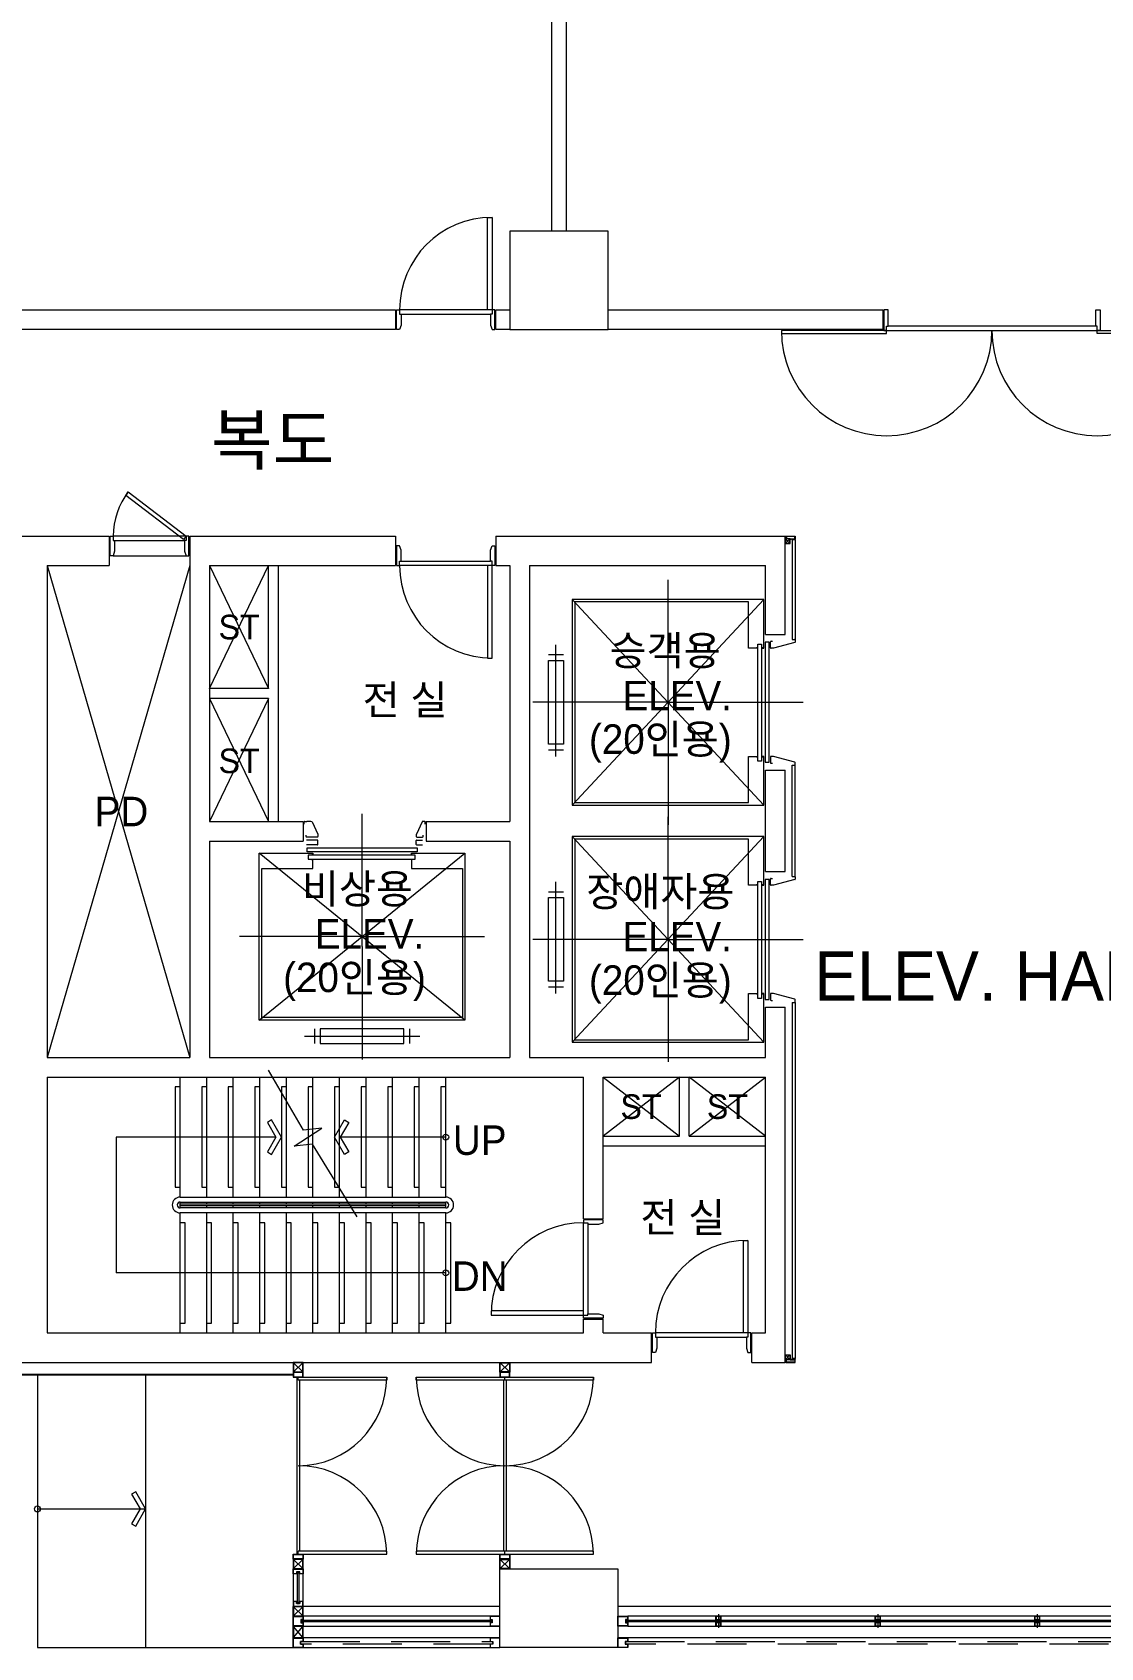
# Model space of a CAD drawing. Header units: millimetres. Extents: x 43806 to 399860, y -65551 to 59129.
# Drawn here: x 68934 to 79791, y -36874 to -20453 of the extents above; entities that cross this region are included whole.
import ezdxf
from ezdxf.enums import TextEntityAlignment as Align

# ---------------------------------------------------------------- set-up
doc = ezdxf.new("R2010")
doc.units = ezdxf.units.MM
doc.header["$LTSCALE"] = 400
doc.header["$MEASUREMENT"] = 0
doc.linetypes.add('광-XR-PLAN$0$HID', pattern=[2.3, 1.5, -0.8])
doc.layers.add('A', color=8, linetype='CONTINUOUS', lineweight=0)
doc.styles.add('CS', font='', dxfattribs={"height": 300})
doc.styles.get('CS').set_extended_font_data('HYwulM')

msp = doc.modelspace()

# ---------------------------------------------------------------- linework, layer by layer
at = {"layer": 'A', "ltscale": 2}
for p, q in [((74211, -14474), (74211, -22474)), ((74361, -14474), (74361, -22474)), ((74786, -22474), (73786, -22474)), ((73786, -22474), (73786, -23474)), ((74786, -23474), (74786, -22474)), ((66686, -23274), (72626, -23274)), ((72626, -23274), (72626, -23474)), ((73646, -23274), (73786, -23274)), ((73646, -23474), (73646, -23274)), ((73786, -23274), (73786, -23474)), ((74786, -23274), (77576, -23274)), ((74786, -23474), (74786, -23274)), ((77576, -23274), (77576, -23474)), ((72626, -23474), (66686, -23474)), ((73786, -23474), (73646, -23474)), ((73786, -23474), (74786, -23474)), ((77576, -23474), (74786, -23474)), ((68746, -25574), (69716, -25574)), ((69716, -25574), (69716, -25874)), ((70536, -25574), (72626, -25574)), ((70536, -25574), (70536, -30874)), ((72626, -25574), (72626, -25874)), ((73646, -25574), (76586, -25574)), ((73646, -25574), (73646, -25874)), ((76586, -26574), (76586, -25574)), ((69086, -25874), (69716, -25874)), ((69086, -25874), (69086, -30874)), ((69086, -25874), (70536, -30874)), ((70536, -25874), (69086, -30874)), ((70736, -25874), (72626, -25874)), ((70736, -25874), (70736, -28474)), ((70736, -27124), (71336, -25874)), ((70736, -25874), (71336, -27124)), ((71336, -27124), (71336, -25874)), ((71436, -28474), (71436, -25874)), ((73646, -25874), (73786, -25874)), ((73786, -25874), (73786, -28474)), ((73986, -25874), (76386, -25874)), ((73986, -25874), (73986, -30874)), ((76386, -26574), (76386, -25874)), ((76386, -26574), (76586, -26574)), ((71336, -27124), (70736, -27124)), ((71336, -27224), (70736, -27224)), ((71336, -27224), (70736, -28474)), ((70736, -27224), (71336, -28474)), ((71336, -28474), (71336, -27224)), ((76656, -27904), (76686, -27904)), ((76386, -28984), (76386, -27954)), ((76386, -27954), (76586, -27954)), ((76586, -28984), (76586, -27954)), ((70736, -28474), (71686, -28474)), ((71686, -28474), (71686, -28674)), ((72936, -28474), (73786, -28474)), ((72936, -28474), (72936, -28674)), ((70736, -28674), (70736, -30874)), ((70736, -28674), (71686, -28674)), ((72936, -28674), (73786, -28674)), ((73786, -28674), (73786, -30874)), ((76386, -28984), (76586, -28984)), ((76656, -29034), (76686, -29034)), ((76386, -30874), (76386, -30364)), ((76386, -30364), (76586, -30364)), ((76586, -33974), (76586, -30364)), ((76656, -30314), (76686, -30314)), ((69086, -30874), (70536, -30874)), ((70736, -30874), (73786, -30874)), ((73986, -30874), (76386, -30874)), ((69086, -31074), (69086, -33674)), ((69086, -31074), (74536, -31074)), ((74536, -32514), (74536, -31074)), ((74736, -31074), (76386, -31074)), ((74736, -32514), (74736, -31074)), ((75511, -31074), (74736, -31674)), ((74736, -31074), (75511, -31674)), ((75511, -31674), (75511, -31074)), ((75611, -31674), (75611, -31074)), ((75611, -31674), (76386, -31074)), ((76386, -31674), (75611, -31074)), ((76386, -33674), (76386, -31074)), ((74736, -31674), (75511, -31674)), ((75611, -31674), (76386, -31674)), ((74736, -31774), (76386, -31774)), ((74536, -32514), (74736, -32514)), ((74536, -33674), (74536, -33534)), ((74536, -33534), (74736, -33534)), ((74736, -33674), (74736, -33534)), ((69086, -33674), (74536, -33674)), ((74736, -33674), (75226, -33674)), ((75226, -33974), (75226, -33674)), ((76246, -33674), (76386, -33674)), ((76246, -33974), (76246, -33674)), ((65786, -33974), (75226, -33974)), ((76246, -33974), (76586, -33974)), ((65636, -34094), (71586, -34094)), ((65636, -34100), (71586, -34100)), ((68986, -34100), (68986, -36874)), ((70086, -34100), (70086, -36874)), ((73686, -36074), (74886, -36074)), ((73686, -36874), (73686, -36074)), ((74886, -36074), (74886, -36874)), ((73686, -36454), (71586, -36454)), ((71586, -36774), (71586, -36454)), ((81786, -36454), (74886, -36454)), ((71586, -36874), (71586, -36774)), ((73686, -36774), (71586, -36774)), ((74886, -36874), (74886, -36774)), ((81786, -36774), (74886, -36774)), ((68986, -36874), (73686, -36874)), ((74886, -36874), (73686, -36874))]:
    msp.add_line(p, q, dxfattribs=at)
at = {"layer": 'A'}
for p, q in [((73561, -23274), (73561, -22334)), ((73561, -22334), (73606, -22334)), ((73606, -22334), (73606, -23274)), ((72636, -23274), (72636, -23274)), ((72636, -23274), (72666, -23274)), ((72636, -23474), (72636, -23274)), ((73606, -23274), (72666, -23274)), ((72666, -23274), (72666, -23319)), ((73606, -23274), (73561, -23274)), ((73636, -23274), (73606, -23274)), ((73606, -23274), (73606, -23319)), ((73636, -23274), (73636, -23274)), ((73636, -23474), (73636, -23274)), ((77631, -23274), (77586, -23274)), ((77586, -23274), (77586, -23484)), ((77631, -23439), (77631, -23274)), ((79741, -23274), (79786, -23274)), ((79741, -23439), (79741, -23274)), ((79786, -23274), (79786, -23484)), ((72666, -23474), (72636, -23474)), ((72666, -23319), (72681, -23319)), ((72681, -23429), (72666, -23474)), ((72666, -23474), (72666, -23474)), ((72681, -23319), (73591, -23319)), ((72681, -23319), (72681, -23429)), ((73606, -23319), (73591, -23319)), ((73591, -23319), (73591, -23429)), ((73591, -23429), (73606, -23474)), ((73606, -23474), (73606, -23474)), ((73606, -23474), (73636, -23474)), ((77616, -23484), (77616, -23439)), ((77616, -23439), (77631, -23439)), ((79741, -23439), (77631, -23439)), ((79756, -23439), (79741, -23439)), ((79756, -23484), (79756, -23439)), ((77616, -23484), (76546, -23484)), ((76546, -23484), (76546, -23514)), ((76546, -23514), (77616, -23514)), ((77586, -23484), (77616, -23484)), ((77616, -23484), (79756, -23484)), ((77616, -23514), (77616, -23484)), ((79756, -23514), (79756, -23484)), ((79756, -23484), (80826, -23484)), ((79786, -23484), (79756, -23484)), ((80826, -23514), (79756, -23514)), ((69883, -25161), (69909, -25125)), ((70469, -25610), (69883, -25161)), ((69909, -25125), (70496, -25574)), ((69726, -25574), (69726, -25574)), ((69726, -25574), (69756, -25574)), ((69726, -25774), (69726, -25574)), ((70496, -25574), (69756, -25574)), ((69756, -25574), (69756, -25619)), ((70496, -25574), (70469, -25610)), ((70526, -25574), (70496, -25574)), ((70496, -25574), (70496, -25619)), ((70526, -25574), (70526, -25574)), ((70526, -25774), (70526, -25574)), ((76636, -25601), (76586, -25601)), ((76586, -25601), (76586, -25651)), ((76636, -25601), (76586, -25601)), ((76586, -25601), (76586, -25651)), ((76588, -25603), (76634, -25649)), ((76634, -25603), (76588, -25603)), ((76588, -25603), (76588, -25649)), ((76588, -25649), (76634, -25603)), ((76596, -25601), (76596, -25574)), ((76596, -25574), (76686, -25574)), ((76599, -25601), (76596, -25601)), ((76683, -25577), (76599, -25577)), ((76599, -25577), (76599, -25601)), ((76634, -25649), (76634, -25603)), ((76636, -25651), (76636, -25601)), ((76636, -25651), (76636, -25601)), ((76636, -25614), (76636, -25601)), ((76636, -25601), (76683, -25601)), ((76639, -25614), (76636, -25614)), ((76686, -25604), (76639, -25604)), ((76639, -25604), (76639, -25614)), ((76686, -25614), (76656, -25614)), ((76686, -25614), (76656, -25614)), ((76683, -25601), (76683, -25577)), ((76686, -25574), (76686, -25602)), ((76686, -25602), (76686, -25604)), ((69756, -25774), (69726, -25774)), ((69756, -25619), (69771, -25619)), ((69771, -25729), (69756, -25774)), ((69756, -25774), (70496, -25774)), ((69756, -25774), (69756, -25774)), ((69771, -25619), (70481, -25619)), ((69771, -25619), (69771, -25729)), ((70496, -25619), (70481, -25619)), ((70481, -25619), (70481, -25729)), ((70481, -25729), (70496, -25774)), ((70496, -25774), (70496, -25774)), ((70496, -25774), (70526, -25774)), ((72666, -25674), (72636, -25674)), ((72636, -25674), (72636, -25874)), ((72681, -25719), (72666, -25674)), ((72666, -25674), (72666, -25674)), ((72681, -25829), (72681, -25719)), ((73591, -25719), (73606, -25674)), ((73591, -25829), (73591, -25719)), ((73606, -25674), (73606, -25674)), ((73606, -25674), (73636, -25674)), ((73636, -25674), (73636, -25874)), ((76586, -25651), (76636, -25651)), ((76586, -25651), (76636, -25651)), ((76588, -25649), (76634, -25649)), ((72636, -25874), (72636, -25874)), ((72636, -25874), (72666, -25874)), ((72666, -25874), (72666, -25829)), ((72666, -25829), (72681, -25829)), ((73606, -25874), (72666, -25874)), ((72681, -25829), (73591, -25829)), ((73561, -25874), (73561, -26814)), ((73606, -25874), (73561, -25874)), ((73606, -25829), (73591, -25829)), ((73606, -25874), (73606, -25829)), ((73606, -26814), (73606, -25874)), ((73636, -25874), (73606, -25874)), ((73636, -25874), (73636, -25874)), ((75395, -27264), (75395, -26019)), ((76368, -26219), (74421, -26219)), ((74421, -28309), (76368, -26219)), ((74421, -26219), (76368, -28309)), ((74421, -26219), (74421, -28309)), ((76211, -26244), (74446, -26244)), ((74446, -26244), (74446, -28284)), ((76211, -26714), (76211, -26244)), ((76368, -26714), (76368, -26219)), ((74256, -27814), (74256, -26679)), ((76296, -26714), (76211, -26714)), ((76296, -26704), (76296, -26714)), ((76306, -27864), (76306, -26674)), ((76306, -26674), (76346, -26674)), ((76346, -26674), (76346, -27864)), ((76356, -26704), (76356, -26714)), ((76356, -26714), (76368, -26714)), ((76381, -26654), (76381, -27874)), ((76421, -26654), (76381, -26654)), ((76421, -27874), (76421, -26654)), ((76436, -26709), (76436, -26649)), ((76441, -26644), (76456, -26644)), ((76466, -26714), (76441, -26714)), ((76683, -26655), (76467, -26714)), ((76656, -26624), (76686, -26624)), ((76656, -26624), (76681, -26624)), ((76686, -26629), (76686, -26651)), ((73561, -26814), (73606, -26814)), ((74181, -26779), (74331, -26779)), ((74181, -26839), (74331, -26839)), ((74181, -27689), (74181, -26839)), ((74331, -26839), (74331, -27689)), ((75395, -27264), (74021, -27264)), ((75395, -27264), (76768, -27264)), ((75395, -27264), (75395, -28509)), ((76306, -27264), (76346, -27264)), ((76381, -27264), (76421, -27264)), ((74331, -27689), (74181, -27689)), ((74331, -27749), (74181, -27749)), ((76211, -28284), (76211, -27814)), ((76211, -27814), (76296, -27814)), ((76296, -27814), (76296, -27824)), ((76346, -27864), (76306, -27864)), ((76356, -27824), (76356, -27814)), ((76356, -27814), (76356, -27824)), ((76368, -27814), (76356, -27814)), ((76368, -28309), (76368, -27814)), ((76381, -27874), (76421, -27874)), ((76436, -27819), (76436, -27879)), ((76466, -27814), (76441, -27814)), ((76441, -27884), (76456, -27884)), ((76683, -27873), (76467, -27815)), ((76656, -27904), (76681, -27904)), ((76686, -27899), (76686, -27878)), ((72286, -29746), (72286, -28397)), ((74421, -28309), (76368, -28309)), ((74446, -28284), (76211, -28284)), ((75395, -29674), (75395, -28429)), ((76368, -28629), (74421, -28629)), ((74421, -30719), (76368, -28629)), ((74421, -28629), (76368, -30719)), ((74421, -28629), (74421, -30719)), ((76211, -28654), (74446, -28654)), ((74446, -28654), (74446, -30694)), ((76211, -29124), (76211, -28654)), ((76368, -29124), (76368, -28629)), ((71241, -28797), (71786, -28797)), ((71241, -30494), (73331, -28797)), ((73331, -30494), (71241, -28797)), ((71241, -30494), (71241, -28797)), ((71726, -28784), (71726, -28744)), ((71726, -28744), (72846, -28744)), ((72846, -28784), (71726, -28784)), ((71736, -28819), (71736, -28859)), ((72826, -28819), (71736, -28819)), ((71736, -28859), (72826, -28859)), ((71776, -28809), (71786, -28809)), ((71786, -28809), (71776, -28809)), ((71786, -28869), (71776, -28869)), ((71786, -28797), (71786, -28809)), ((71786, -28954), (71786, -28869)), ((72786, -28809), (72786, -28797)), ((72786, -28797), (73331, -28797)), ((72796, -28809), (72786, -28809)), ((72796, -28869), (72786, -28869)), ((72786, -28869), (72786, -28954)), ((72826, -28859), (72826, -28819)), ((72846, -28744), (72846, -28784)), ((73331, -28797), (73331, -30494)), ((71266, -30469), (71266, -28954)), ((71266, -28954), (71786, -28954)), ((72786, -28954), (73306, -28954)), ((73306, -28954), (73306, -30469)), ((76381, -29064), (76381, -30284)), ((76421, -29064), (76381, -29064)), ((76421, -30284), (76421, -29064)), ((76436, -29119), (76436, -29059)), ((76441, -29054), (76456, -29054)), ((76683, -29065), (76467, -29124)), ((76656, -29034), (76681, -29034)), ((76686, -29039), (76686, -29061)), ((74181, -29189), (74331, -29189)), ((74256, -30224), (74256, -29089)), ((76296, -29124), (76211, -29124)), ((76296, -29114), (76296, -29124)), ((76306, -30274), (76306, -29084)), ((76306, -29084), (76346, -29084)), ((76346, -29084), (76346, -30274)), ((76356, -29114), (76356, -29124)), ((76356, -29124), (76368, -29124)), ((76466, -29124), (76441, -29124)), ((74181, -29249), (74331, -29249)), ((74181, -30099), (74181, -29249)), ((74331, -29249), (74331, -30099)), ((72286, -29646), (71041, -29646)), ((72286, -29646), (73531, -29646)), ((75395, -29674), (74021, -29674)), ((75395, -29674), (76768, -29674)), ((75395, -29674), (75395, -30919)), ((76306, -29674), (76346, -29674)), ((76381, -29674), (76421, -29674)), ((72286, -29746), (72286, -30894)), ((74331, -30099), (74181, -30099)), ((74331, -30159), (74181, -30159)), ((76211, -30694), (76211, -30224)), ((76211, -30224), (76296, -30224)), ((76296, -30224), (76296, -30234)), ((76346, -30274), (76306, -30274)), ((76356, -30234), (76356, -30224)), ((76356, -30224), (76356, -30234)), ((76368, -30224), (76356, -30224)), ((76368, -30719), (76368, -30224)), ((76381, -30284), (76421, -30284)), ((76436, -30229), (76436, -30289)), ((76466, -30224), (76441, -30224)), ((76441, -30294), (76456, -30294)), ((76683, -30283), (76467, -30225)), ((76656, -30314), (76681, -30314)), ((76686, -30309), (76686, -30288)), ((73331, -30494), (71241, -30494)), ((73306, -30469), (71266, -30469)), ((71701, -30659), (72871, -30659)), ((71801, -30584), (71801, -30734)), ((71861, -30584), (71861, -30734)), ((72711, -30584), (71861, -30584)), ((72711, -30734), (72711, -30584)), ((72771, -30734), (72771, -30584)), ((74446, -30694), (76211, -30694)), ((71861, -30734), (72711, -30734)), ((74421, -30719), (76368, -30719)), ((71690, -31614), (71336, -31004)), ((70436, -31174), (70386, -31174)), ((70386, -31174), (70386, -32194)), ((70436, -32294), (70436, -31074)), ((70706, -31174), (70656, -31174)), ((70656, -31174), (70656, -32194)), ((70706, -32294), (70706, -31074)), ((70976, -31174), (70926, -31174)), ((70926, -31174), (70926, -32194)), ((70976, -32294), (70976, -31074)), ((71246, -31174), (71196, -31174)), ((71196, -31174), (71196, -32194)), ((71246, -32294), (71246, -31074)), ((71516, -31174), (71466, -31174)), ((71466, -31174), (71466, -32194)), ((71516, -32294), (71516, -31074)), ((71786, -31174), (71736, -31174)), ((71736, -31174), (71736, -32194)), ((71786, -32294), (71786, -31074)), ((72056, -31174), (72006, -31174)), ((72006, -31174), (72006, -32194)), ((72056, -32294), (72056, -31074)), ((72326, -31174), (72276, -31174)), ((72276, -31174), (72276, -32194)), ((72326, -32294), (72326, -31074)), ((72596, -31174), (72546, -31174)), ((72546, -31174), (72546, -32194)), ((72596, -32294), (72596, -31074)), ((72866, -31174), (72816, -31174)), ((72816, -31174), (72816, -32194)), ((72866, -32294), (72866, -31074)), ((73136, -31174), (73086, -31174)), ((73086, -31174), (73086, -32194)), ((73136, -32294), (73136, -31074)), ((71366, -31509), (71323, -31534)), ((71466, -31684), (71366, -31509)), ((72006, -31684), (72107, -31509)), ((72107, -31509), (72150, -31534)), ((71409, -31684), (69786, -31684)), ((69786, -31684), (69786, -33064)), ((71323, -31534), (71409, -31684)), ((71409, -31684), (71323, -31835)), ((71366, -31860), (71466, -31684)), ((71596, -31776), (71877, -31593)), ((71877, -31593), (71690, -31614)), ((72107, -31860), (72006, -31684)), ((72150, -31534), (72064, -31684)), ((73136, -31684), (72064, -31684)), ((72064, -31684), (72150, -31835)), ((71323, -31835), (71366, -31860)), ((71782, -31755), (71596, -31776)), ((72237, -32494), (71782, -31755)), ((72150, -31835), (72107, -31860)), ((70386, -32194), (70436, -32194)), ((70436, -32294), (73136, -32294)), ((70436, -32364), (70436, -32344)), ((70436, -32344), (73136, -32344)), ((70656, -32194), (70706, -32194)), ((70706, -32364), (70706, -32344)), ((70926, -32194), (70976, -32194)), ((70976, -32364), (70976, -32344)), ((71196, -32194), (71246, -32194)), ((71246, -32364), (71246, -32344)), ((71466, -32194), (71516, -32194)), ((71516, -32364), (71516, -32344)), ((71736, -32194), (71786, -32194)), ((71786, -32364), (71786, -32344)), ((72006, -32194), (72056, -32194)), ((72056, -32364), (72056, -32344)), ((72276, -32194), (72326, -32194)), ((72326, -32364), (72326, -32344)), ((72546, -32194), (72596, -32194)), ((72596, -32364), (72596, -32344)), ((72816, -32194), (72866, -32194)), ((72866, -32364), (72866, -32344)), ((73086, -32194), (73136, -32194)), ((73136, -32364), (73136, -32344)), ((70436, -32384), (70436, -32364)), ((70436, -32364), (73136, -32364)), ((73136, -32384), (70436, -32384)), ((70436, -32404), (70436, -32384)), ((70436, -32404), (70436, -32384)), ((73136, -32404), (70436, -32404)), ((70436, -32454), (70436, -32454)), ((73136, -32454), (70436, -32454)), ((70436, -33674), (70436, -32454)), ((70706, -32404), (70706, -32384)), ((70706, -33674), (70706, -32454)), ((70976, -32404), (70976, -32384)), ((70976, -32404), (70976, -32384)), ((70976, -33674), (70976, -32454)), ((71246, -32404), (71246, -32384)), ((71246, -33674), (71246, -32454)), ((71516, -32404), (71516, -32384)), ((71516, -33674), (71516, -32454)), ((71786, -32404), (71786, -32384)), ((71786, -33674), (71786, -32454)), ((72056, -32404), (72056, -32384)), ((72056, -33674), (72056, -32454)), ((72326, -32404), (72326, -32384)), ((72326, -33674), (72326, -32454)), ((72596, -32404), (72596, -32384)), ((72596, -33674), (72596, -32454)), ((72866, -32404), (72866, -32384)), ((72866, -33674), (72866, -32454)), ((73136, -32384), (73136, -32364)), ((73136, -32404), (73136, -32384)), ((73136, -32404), (73136, -32384)), ((73136, -33674), (73136, -32454)), ((73136, -32454), (73136, -32454)), ((70486, -32554), (70436, -32554)), ((70486, -33574), (70486, -32554)), ((70756, -32554), (70706, -32554)), ((70756, -33574), (70756, -32554)), ((71026, -32554), (70976, -32554)), ((71026, -33574), (71026, -32554)), ((71296, -32554), (71246, -32554)), ((71296, -33574), (71296, -32554)), ((71566, -32554), (71516, -32554)), ((71566, -33574), (71566, -32554)), ((71836, -32554), (71786, -32554)), ((71836, -33574), (71836, -32554)), ((72106, -32554), (72056, -32554)), ((72106, -33574), (72106, -32554)), ((72376, -32554), (72326, -32554)), ((72376, -33574), (72376, -32554)), ((72646, -32554), (72596, -32554)), ((72646, -33574), (72646, -32554)), ((72916, -32554), (72866, -32554)), ((72916, -33574), (72916, -32554)), ((73186, -32554), (73136, -32554)), ((73186, -33574), (73186, -32554)), ((74536, -32524), (74536, -32524)), ((74536, -32524), (74536, -32554)), ((74736, -32524), (74536, -32524)), ((74536, -33494), (74536, -32554)), ((74536, -32554), (74581, -32554)), ((74581, -32554), (74581, -32569)), ((74581, -32569), (74581, -33479)), ((74581, -32569), (74691, -32569)), ((74691, -32569), (74736, -32554)), ((74736, -32554), (74736, -32524)), ((74736, -32554), (74736, -32554)), ((76161, -33674), (76161, -32734)), ((76161, -32734), (76206, -32734)), ((76206, -32734), (76206, -33674)), ((73136, -33064), (69786, -33064)), ((74536, -33449), (73596, -33449)), ((73596, -33449), (73596, -33494)), ((73596, -33494), (74536, -33494)), ((74536, -33494), (74536, -33449)), ((74536, -33524), (74536, -33494)), ((74536, -33494), (74581, -33494)), ((74581, -33494), (74581, -33479)), ((74581, -33479), (74691, -33479)), ((74691, -33479), (74736, -33494)), ((74736, -33494), (74736, -33494)), ((74736, -33494), (74736, -33524)), ((70436, -33574), (70486, -33574)), ((70706, -33574), (70756, -33574)), ((70976, -33574), (71026, -33574)), ((71246, -33574), (71296, -33574)), ((71516, -33574), (71566, -33574)), ((71786, -33574), (71836, -33574)), ((72056, -33574), (72106, -33574)), ((72326, -33574), (72376, -33574)), ((72596, -33574), (72646, -33574)), ((72866, -33574), (72916, -33574)), ((73136, -33574), (73186, -33574)), ((74536, -33524), (74536, -33524)), ((74736, -33524), (74536, -33524)), ((75236, -33674), (75236, -33674)), ((75236, -33674), (75266, -33674)), ((75236, -33874), (75236, -33674)), ((76206, -33674), (75266, -33674)), ((75266, -33674), (75266, -33719)), ((75266, -33719), (75281, -33719)), ((75281, -33719), (76191, -33719)), ((75281, -33719), (75281, -33829)), ((76206, -33674), (76161, -33674)), ((76206, -33719), (76191, -33719)), ((76191, -33719), (76191, -33829)), ((76236, -33674), (76206, -33674)), ((76206, -33674), (76206, -33719)), ((76236, -33674), (76236, -33674)), ((76236, -33874), (76236, -33674)), ((71686, -33974), (71586, -33974)), ((71586, -33974), (71586, -34074)), ((71590, -34070), (71682, -33978)), ((71682, -34070), (71590, -33978)), ((71682, -33978), (71590, -33978)), ((71590, -33978), (71590, -34070)), ((71682, -34070), (71682, -33978)), ((71686, -34074), (71686, -33974)), ((73686, -34074), (73686, -33974)), ((73686, -33974), (73786, -33974)), ((73782, -34070), (73690, -33978)), ((73690, -34070), (73782, -33978)), ((73690, -34070), (73690, -33978)), ((73690, -33978), (73782, -33978)), ((73782, -33978), (73782, -34070)), ((73786, -33974), (73786, -34074)), ((75266, -33874), (75236, -33874)), ((75281, -33829), (75266, -33874)), ((75266, -33874), (75266, -33874)), ((76191, -33829), (76206, -33874)), ((76206, -33874), (76206, -33874)), ((76206, -33874), (76236, -33874)), ((76586, -33947), (76586, -33897)), ((76586, -33897), (76636, -33897)), ((76586, -33947), (76586, -33897)), ((76586, -33897), (76636, -33897)), ((76636, -33947), (76586, -33947)), ((76636, -33947), (76586, -33947)), ((76588, -33945), (76634, -33899)), ((76588, -33945), (76588, -33899)), ((76588, -33899), (76634, -33899)), ((76588, -33899), (76634, -33945)), ((76634, -33945), (76588, -33945)), ((76599, -33947), (76596, -33947)), ((76596, -33947), (76596, -33974)), ((76596, -33974), (76686, -33974)), ((76599, -33971), (76599, -33947)), ((76683, -33971), (76599, -33971)), ((76634, -33899), (76634, -33945)), ((76636, -33897), (76636, -33947)), ((76636, -33897), (76636, -33947)), ((76639, -33934), (76636, -33934)), ((76636, -33934), (76636, -33947)), ((76636, -33947), (76683, -33947)), ((76639, -33944), (76639, -33934)), ((76686, -33944), (76639, -33944)), ((76686, -33934), (76656, -33934)), ((76686, -33934), (76656, -33934)), ((76683, -33947), (76683, -33971)), ((76686, -33947), (76686, -33944)), ((76686, -33974), (76686, -33947)), ((71586, -34074), (71686, -34074)), ((71686, -34074), (71586, -34074)), ((71586, -34074), (71586, -34124)), ((71586, -34124), (71686, -34124)), ((71684, -34076), (71588, -34076)), ((71588, -34076), (71588, -34122)), ((71588, -34122), (71684, -34122)), ((71590, -34070), (71682, -34070)), ((71621, -34124), (71621, -35924)), ((71636, -34154), (71636, -34124)), ((71636, -34124), (72536, -34124)), ((72536, -34154), (71636, -34154)), ((71651, -34154), (71651, -35894)), ((71684, -34122), (71684, -34076)), ((71686, -34124), (71686, -34074)), ((72536, -34124), (72536, -34154)), ((72836, -34154), (72836, -34124)), ((72836, -34124), (74636, -34124)), ((74636, -34154), (72836, -34154)), ((73786, -34074), (73686, -34074)), ((73786, -34074), (73686, -34074)), ((73686, -34074), (73686, -34124)), ((73686, -34124), (73786, -34124)), ((73784, -34076), (73688, -34076)), ((73688, -34076), (73688, -34122)), ((73688, -34122), (73784, -34122)), ((73782, -34070), (73690, -34070)), ((73721, -34154), (73721, -35894)), ((73736, -34154), (73736, -34124)), ((73751, -34154), (73751, -35894)), ((73784, -34122), (73784, -34076)), ((73786, -34124), (73786, -34074)), ((74636, -34124), (74636, -34154)), ((69986, -35289), (69943, -35314)), ((70086, -35464), (69986, -35289)), ((68986, -35464), (70086, -35464)), ((69943, -35314), (70029, -35464)), ((70029, -35464), (69943, -35615)), ((69986, -35640), (70086, -35464)), ((69943, -35615), (69986, -35640)), ((71586, -35924), (71686, -35924)), ((71586, -35974), (71586, -35924)), ((71588, -35926), (71684, -35926)), ((71588, -35972), (71588, -35926)), ((71636, -35924), (71636, -35894)), ((72536, -35894), (71636, -35894)), ((71636, -35924), (72536, -35924)), ((71684, -35926), (71684, -35972)), ((71686, -35924), (71686, -35974)), ((72536, -35924), (72536, -35894)), ((74636, -35894), (72836, -35894)), ((72836, -35894), (72836, -35924)), ((72836, -35924), (74636, -35924)), ((73686, -35924), (73786, -35924)), ((73686, -35974), (73686, -35924)), ((73688, -35926), (73784, -35926)), ((73688, -35972), (73688, -35926)), ((73736, -35924), (73736, -35894)), ((73784, -35926), (73784, -35972)), ((73786, -35924), (73786, -35974)), ((74636, -35924), (74636, -35894)), ((71686, -35974), (71586, -35974)), ((71586, -35974), (71586, -36074)), ((71686, -35974), (71586, -35974)), ((71586, -36074), (71686, -36074)), ((71586, -36124), (71586, -36074)), ((71586, -36074), (71686, -36074)), ((71586, -36124), (71586, -36404)), ((71622, -36124), (71586, -36124)), ((71684, -35972), (71588, -35972)), ((71588, -36122), (71588, -36076)), ((71588, -36076), (71684, -36076)), ((71620, -36122), (71588, -36122)), ((71590, -36070), (71682, -35978)), ((71682, -36070), (71590, -35978)), ((71682, -35978), (71590, -35978)), ((71590, -35978), (71590, -36070)), ((71590, -36070), (71682, -36070)), ((71652, -36102), (71620, -36102)), ((71620, -36102), (71620, -36122)), ((71622, -36114), (71650, -36104)), ((71622, -36104), (71650, -36104)), ((71622, -36114), (71622, -36104)), ((71650, -36104), (71622, -36104)), ((71622, -36104), (71622, -36124)), ((71650, -36114), (71622, -36114)), ((71628, -36414), (71628, -36114)), ((71628, -36114), (71644, -36114)), ((71644, -36114), (71644, -36414)), ((71650, -36104), (71650, -36114)), ((71650, -36124), (71650, -36104)), ((71686, -36124), (71650, -36124)), ((71652, -36122), (71652, -36102)), ((71684, -36122), (71652, -36122)), ((71682, -36070), (71682, -35978)), ((71684, -36076), (71684, -36122)), ((71686, -36074), (71686, -35974)), ((71686, -36074), (71686, -36124)), ((71686, -36404), (71686, -36124)), ((73686, -36074), (73686, -35974)), ((73686, -35974), (73786, -35974)), ((73786, -35974), (73686, -35974)), ((73786, -36074), (73686, -36074)), ((73784, -35972), (73688, -35972)), ((73782, -36070), (73690, -35978)), ((73690, -36070), (73782, -35978)), ((73690, -36070), (73690, -35978)), ((73690, -35978), (73782, -35978)), ((73782, -36070), (73690, -36070)), ((73782, -35978), (73782, -36070)), ((73786, -35974), (73786, -36074)), ((71622, -36404), (71586, -36404)), ((71586, -36404), (71586, -36454)), ((71686, -36454), (71586, -36454)), ((71586, -36454), (71586, -36554)), ((71586, -36454), (71686, -36454)), ((71620, -36406), (71588, -36406)), ((71588, -36406), (71588, -36452)), ((71588, -36452), (71684, -36452)), ((71620, -36426), (71620, -36406)), ((71652, -36426), (71620, -36426)), ((71622, -36424), (71622, -36404)), ((71622, -36414), (71650, -36424)), ((71650, -36414), (71622, -36414)), ((71622, -36414), (71622, -36424)), ((71622, -36424), (71650, -36424)), ((71650, -36424), (71622, -36424)), ((71644, -36414), (71628, -36414)), ((71650, -36404), (71650, -36424)), ((71686, -36404), (71650, -36404)), ((71650, -36424), (71650, -36414)), ((71652, -36406), (71652, -36426)), ((71684, -36406), (71652, -36406)), ((71684, -36452), (71684, -36406)), ((71686, -36454), (71686, -36404)), ((71686, -36554), (71686, -36454)), ((71586, -36654), (71586, -36554)), ((71586, -36554), (71686, -36554)), ((71586, -36554), (71686, -36554)), ((71588, -36652), (71588, -36556)), ((71588, -36556), (71684, -36556)), ((71590, -36550), (71682, -36458)), ((71682, -36550), (71590, -36458)), ((71682, -36458), (71590, -36458)), ((71590, -36458), (71590, -36550)), ((71590, -36550), (71682, -36550)), ((71684, -36588), (71664, -36588)), ((71664, -36588), (71664, -36620)), ((71676, -36618), (71666, -36590)), ((71666, -36618), (71666, -36590)), ((71666, -36590), (71676, -36590)), ((71686, -36590), (71666, -36590)), ((71666, -36590), (71666, -36618)), ((71676, -36618), (71666, -36618)), ((71666, -36618), (71686, -36618)), ((71676, -36590), (71676, -36618)), ((71676, -36612), (71676, -36596)), ((71676, -36596), (73596, -36596)), ((73596, -36612), (71676, -36612)), ((71682, -36550), (71682, -36458)), ((71684, -36556), (71684, -36588)), ((73586, -36554), (71686, -36554)), ((71686, -36554), (71686, -36590)), ((71686, -36618), (71686, -36654)), ((73686, -36554), (73586, -36554)), ((73586, -36554), (73586, -36590)), ((73586, -36590), (73606, -36590)), ((73606, -36618), (73586, -36618)), ((73586, -36618), (73586, -36654)), ((73684, -36556), (73588, -36556)), ((73588, -36556), (73588, -36588)), ((73588, -36588), (73608, -36588)), ((73596, -36596), (73596, -36612)), ((73606, -36590), (73606, -36618)), ((73608, -36588), (73608, -36620)), ((73684, -36652), (73684, -36556)), ((73686, -36654), (73686, -36554)), ((74886, -36654), (74886, -36554)), ((74886, -36554), (74986, -36554)), ((74888, -36652), (74888, -36556)), ((74888, -36556), (74984, -36556)), ((74984, -36588), (74964, -36588)), ((74964, -36588), (74964, -36620)), ((74986, -36590), (74966, -36590)), ((74966, -36590), (74966, -36618)), ((74966, -36618), (74986, -36618)), ((74976, -36612), (74976, -36596)), ((74976, -36596), (81696, -36596)), ((81696, -36612), (74976, -36612)), ((74984, -36556), (74984, -36588)), ((81686, -36554), (74986, -36554)), ((74986, -36554), (74986, -36590)), ((74986, -36618), (74986, -36654)), ((75881, -36590), (75881, -36554)), ((75881, -36554), (75931, -36554)), ((75901, -36590), (75881, -36590)), ((75881, -36618), (75901, -36618)), ((75881, -36654), (75881, -36618)), ((75929, -36556), (75883, -36556)), ((75883, -36556), (75883, -36588)), ((75883, -36588), (75903, -36588)), ((75891, -36590), (75901, -36618)), ((75891, -36618), (75891, -36590)), ((75891, -36590), (75901, -36590)), ((75901, -36618), (75891, -36618)), ((75901, -36590), (75901, -36618)), ((75901, -36618), (75901, -36590)), ((75903, -36588), (75903, -36620)), ((75906, -36534), (75906, -36674)), ((75909, -36620), (75909, -36588)), ((75909, -36588), (75929, -36588)), ((75921, -36590), (75911, -36618)), ((75911, -36590), (75911, -36618)), ((75921, -36590), (75911, -36590)), ((75931, -36590), (75911, -36590)), ((75911, -36590), (75911, -36618)), ((75911, -36618), (75921, -36618)), ((75911, -36618), (75931, -36618)), ((75921, -36618), (75921, -36590)), ((75929, -36588), (75929, -36556)), ((75931, -36554), (75931, -36590)), ((75931, -36618), (75931, -36654)), ((77501, -36590), (77501, -36554)), ((77501, -36554), (77551, -36554)), ((77521, -36590), (77501, -36590)), ((77501, -36618), (77521, -36618)), ((77501, -36654), (77501, -36618)), ((77549, -36556), (77503, -36556)), ((77503, -36556), (77503, -36588)), ((77503, -36588), (77523, -36588)), ((77511, -36590), (77521, -36618)), ((77511, -36618), (77511, -36590)), ((77511, -36590), (77521, -36590)), ((77521, -36618), (77511, -36618)), ((77521, -36590), (77521, -36618)), ((77521, -36618), (77521, -36590)), ((77523, -36588), (77523, -36620)), ((77526, -36534), (77526, -36674)), ((77529, -36620), (77529, -36588)), ((77529, -36588), (77549, -36588)), ((77541, -36590), (77531, -36618)), ((77531, -36590), (77531, -36618)), ((77541, -36590), (77531, -36590)), ((77551, -36590), (77531, -36590)), ((77531, -36590), (77531, -36618)), ((77531, -36618), (77541, -36618)), ((77531, -36618), (77551, -36618)), ((77541, -36618), (77541, -36590)), ((77549, -36588), (77549, -36556)), ((77551, -36554), (77551, -36590)), ((77551, -36618), (77551, -36654)), ((79121, -36590), (79121, -36554)), ((79121, -36554), (79171, -36554)), ((79141, -36590), (79121, -36590)), ((79121, -36618), (79141, -36618)), ((79121, -36654), (79121, -36618)), ((79169, -36556), (79123, -36556)), ((79123, -36556), (79123, -36588)), ((79123, -36588), (79143, -36588)), ((79131, -36590), (79141, -36618)), ((79131, -36618), (79131, -36590)), ((79131, -36590), (79141, -36590)), ((79141, -36618), (79131, -36618)), ((79141, -36590), (79141, -36618)), ((79141, -36618), (79141, -36590)), ((79143, -36588), (79143, -36620)), ((79146, -36534), (79146, -36674)), ((79149, -36620), (79149, -36588)), ((79149, -36588), (79169, -36588)), ((79161, -36590), (79151, -36618)), ((79151, -36590), (79151, -36618)), ((79161, -36590), (79151, -36590)), ((79171, -36590), (79151, -36590)), ((79151, -36590), (79151, -36618)), ((79151, -36618), (79161, -36618)), ((79151, -36618), (79171, -36618)), ((79161, -36618), (79161, -36590)), ((79169, -36588), (79169, -36556)), ((79171, -36554), (79171, -36590)), ((79171, -36618), (79171, -36654)), ((71686, -36654), (71586, -36654)), ((71586, -36654), (71586, -36774)), ((71686, -36654), (71586, -36654)), ((71586, -36774), (71686, -36774)), ((71586, -36874), (71586, -36774)), ((71586, -36774), (71686, -36774)), ((71684, -36652), (71588, -36652)), ((71588, -36872), (71588, -36776)), ((71588, -36776), (71684, -36776)), ((71590, -36770), (71682, -36658)), ((71682, -36770), (71590, -36658)), ((71682, -36658), (71590, -36658)), ((71590, -36658), (71590, -36770)), ((71590, -36770), (71682, -36770)), ((71664, -36620), (71684, -36620)), ((71682, -36770), (71682, -36658)), ((71684, -36620), (71684, -36652)), ((71684, -36776), (71684, -36810)), ((71686, -36654), (73586, -36654)), ((71686, -36774), (71686, -36654)), ((71686, -36774), (71686, -36812)), ((73586, -36654), (73686, -36654)), ((73686, -36774), (73586, -36774)), ((73586, -36774), (73586, -36812)), ((73608, -36620), (73588, -36620)), ((73588, -36620), (73588, -36652)), ((73588, -36652), (73684, -36652)), ((73684, -36776), (73588, -36776)), ((73588, -36776), (73588, -36810)), ((73684, -36872), (73684, -36776)), ((73686, -36874), (73686, -36774)), ((73686, -36774), (73686, -36774)), ((74986, -36654), (74886, -36654)), ((74886, -36774), (74986, -36774)), ((74886, -36874), (74886, -36774)), ((74886, -36774), (74886, -36774)), ((74984, -36652), (74888, -36652)), ((74888, -36776), (74984, -36776)), ((74888, -36872), (74888, -36776)), ((74964, -36620), (74984, -36620)), ((74984, -36620), (74984, -36652)), ((74984, -36776), (74984, -36810)), ((74986, -36654), (81686, -36654)), ((74986, -36774), (74986, -36812)), ((75931, -36654), (75881, -36654)), ((75903, -36620), (75883, -36620)), ((75883, -36620), (75883, -36652)), ((75883, -36652), (75929, -36652)), ((75929, -36620), (75909, -36620)), ((75929, -36652), (75929, -36620)), ((77551, -36654), (77501, -36654)), ((77523, -36620), (77503, -36620)), ((77503, -36620), (77503, -36652)), ((77503, -36652), (77549, -36652)), ((77549, -36620), (77529, -36620)), ((77549, -36652), (77549, -36620)), ((79171, -36654), (79121, -36654)), ((79143, -36620), (79123, -36620)), ((79123, -36620), (79123, -36652)), ((79123, -36652), (79169, -36652)), ((79169, -36620), (79149, -36620)), ((79169, -36652), (79169, -36620)), ((71686, -36874), (71586, -36874)), ((71684, -36872), (71588, -36872)), ((71684, -36810), (71659, -36810)), ((71659, -36810), (71659, -36839)), ((71659, -36839), (71684, -36839)), ((71686, -36812), (71661, -36812)), ((71661, -36812), (71661, -36837)), ((71661, -36837), (71686, -36837)), ((71684, -36839), (71684, -36872)), ((71686, -36837), (71686, -36874)), ((73586, -36812), (73611, -36812)), ((73611, -36837), (73586, -36837)), ((73586, -36837), (73586, -36874)), ((73586, -36874), (73686, -36874)), ((73588, -36810), (73613, -36810)), ((73613, -36839), (73588, -36839)), ((73588, -36839), (73588, -36872)), ((73588, -36872), (73684, -36872)), ((73611, -36812), (73611, -36837)), ((73613, -36810), (73613, -36839)), ((74986, -36874), (74886, -36874)), ((74984, -36872), (74888, -36872)), ((74984, -36810), (74959, -36810)), ((74959, -36810), (74959, -36839)), ((74959, -36839), (74984, -36839)), ((74986, -36812), (74961, -36812)), ((74961, -36812), (74961, -36837)), ((74961, -36837), (74986, -36837)), ((74984, -36839), (74984, -36872)), ((74986, -36837), (74986, -36874))]:
    msp.add_line(p, q, dxfattribs=at)
at = {"layer": 'A', "ltscale": 30}
for p, q in [((76656, -25614), (76656, -26624)), ((76686, -25614), (76686, -26624)), ((76656, -29034), (76656, -27904)), ((76686, -29034), (76686, -27904)), ((71696, -28504), (71696, -28479)), ((71701, -28474), (71723, -28474)), ((71777, -28478), (71836, -28604)), ((72895, -28478), (72837, -28604)), ((72921, -28474), (72900, -28474)), ((72926, -28504), (72926, -28479)), ((71716, -28629), (71716, -28614)), ((71831, -28634), (71721, -28634)), ((71831, -28664), (71721, -28664)), ((71831, -28714), (71721, -28714)), ((71836, -28605), (71836, -28629)), ((71836, -28709), (71836, -28669)), ((72836, -28605), (72836, -28629)), ((72836, -28709), (72836, -28669)), ((72841, -28634), (72901, -28634)), ((72841, -28664), (72901, -28664)), ((72841, -28714), (72901, -28714)), ((72906, -28629), (72906, -28614)), ((76656, -30314), (76656, -33934)), ((76686, -30314), (76686, -33934))]:
    msp.add_line(p, q, dxfattribs=at)
at = {"layer": 'A', "linetype": '광-XR-PLAN$0$HID'}
for p, q in [((71661, -36837), (71661, -36812)), ((71661, -36812), (73611, -36812)), ((73611, -36837), (71661, -36837)), ((73611, -36812), (73611, -36837)), ((74961, -36837), (74961, -36812)), ((74961, -36812), (81711, -36812)), ((81711, -36837), (74961, -36837))]:
    msp.add_line(p, q, dxfattribs=at)
at = {"layer": 'A'}
for centre, radius in [((76591, -25588), 5), ((76673, -25609), 5), ((73136, -31684), 30), ((73136, -33064), 30), ((76591, -33961), 5), ((76673, -33939), 5), ((68986, -35464), 30)]:
    msp.add_circle(centre, radius, dxfattribs=at)
for centre, radius, start, end in [((73606, -23274), 940, 90, 180), ((77616, -23484), 1070, 180, 0), ((79756, -23484), 1070, 180, 0), ((70496, -25574), 740, 142.5698, 180), ((76591, -25569), 7.5, 228.1843, 311.8157), ((76692, -25609), 7.5, 138.1843, 221.8157), ((73606, -25874), 940, 180, 270), ((76441, -26649), 5, 90, 180), ((76441, -26709), 5, 180, 270), ((76466, -26709), 5, 270, 285.2551), ((76681, -26629), 5, 0, 90), ((76681, -26651), 5, 285.2551, 0), ((76441, -27819), 5, 90, 180), ((76441, -27879), 5, 180, 270), ((76466, -27819), 5, 74.7449, 90), ((76681, -27899), 5, 270, 0), ((76681, -27878), 5, 0, 74.7449), ((76441, -29059), 5, 90, 180), ((76681, -29039), 5, 0, 90), ((76681, -29061), 5, 285.2551, 0), ((76441, -29119), 5, 180, 270), ((76466, -29119), 5, 270, 285.2551), ((76441, -30229), 5, 90, 180), ((76441, -30289), 5, 180, 270), ((76466, -30229), 5, 74.7449, 90), ((76681, -30309), 5, 270, 0), ((76681, -30288), 5, 0, 74.7449), ((70436, -32374), 80, 90, 270), ((70436, -32374), 30, 90, 270), ((73136, -32374), 80, 270, 90), ((73136, -32374), 30, 270, 90), ((74536, -33494), 940, 90, 180), ((76206, -33674), 940, 90, 180), ((76591, -33980), 7.5, 48.1843, 131.8157), ((76692, -33939), 7.5, 138.1843, 221.8157), ((71636, -34124), 900, 270, 0), ((73736, -34124), 900, 180, 0), ((71636, -35924), 900, 360, 90), ((73736, -35924), 900, 360, 180), ((71622, -36130), 6.1, 10.3889, 90), ((71650, -36130), 6.1, 90, 169.6111), ((71622, -36398), 6.1, 270, 349.6111), ((71650, -36398), 6.1, 190.3889, 270), ((71692, -36590), 6.1, 180, 259.6111), ((71692, -36618), 6.1, 100.3889, 180), ((75875, -36590), 6.1, 280.3889, 0), ((75875, -36618), 6.1, 0, 79.6111), ((75937, -36590), 6.1, 180, 259.6111), ((75937, -36618), 6.1, 100.3889, 180), ((77495, -36590), 6.1, 280.3889, 0), ((77495, -36618), 6.1, 0, 79.6111), ((77557, -36590), 6.1, 180, 259.6111), ((77557, -36618), 6.1, 100.3889, 180), ((79115, -36590), 6.1, 280.3889, 0), ((79115, -36618), 6.1, 0, 79.6111), ((79177, -36590), 6.1, 180, 259.6111), ((79177, -36618), 6.1, 100.3889, 180)]:
    msp.add_arc(centre, radius, start, end, dxfattribs=at)
at = {"layer": 'A', "ltscale": 30}
for centre, radius, start, end in [((71701, -28479), 5, 90, 180), ((71725, -28843), 368, 81.8759, 90.4346), ((72900, -28479), 5, 90, 164.7449), ((72921, -28479), 5, 0, 90), ((71721, -28629), 5, 180, 270), ((71831, -28629), 5, 270, 0), ((71831, -28669), 5, 0, 90), ((71831, -28709), 5, 270, 0), ((71831, -28605), 5, 0, 15.2551), ((71831, -28694), 5, 344.7449, 0), ((72841, -28605), 5, 164.7449, 180), ((72841, -28629), 5, 180, 270), ((72841, -28669), 5, 90, 180), ((72841, -28694), 5, 180, 195.2551), ((72841, -28709), 5, 180, 270), ((72901, -28629), 5, 270, 0)]:
    msp.add_arc(centre, radius, start, end, dxfattribs=at)

# ---------------------------------------------------------------- texts
at = {"layer": 'A', "style": 'CS'}
for s, p in [('복도', (71376, -24847)), ('ELEV. HALL', (78717, -30297))]:
    msp.add_text(s, height=500, dxfattribs=at).set_placement(p, align=Align.CENTER)
for s, height, p in [('ST', 250, (71036, -26499)), ('ST', 250, (71036, -27859)), ('PD', 300, (69840, -28374)), ('ST', 250, (75120, -31374)), ('ST', 250, (75998, -31374)), ('UP', 300, (73481, -31717)), ('DN', 300, (73481, -33097))]:
    msp.add_text(s, height=height, dxfattribs=at).set_placement(p, align=Align.MIDDLE)
for s, p in [('승객용', (74800, -26888)), ('전 실', (72291, -27390)), ('ELEV.', (74932, -27346)), ('(20인용)', (74591, -27788)), ('비상용', (71673, -29310)), ('장애자용', (74564, -29338)), ('ELEV.', (71805, -29768)), ('ELEV.', (74932, -29796)), ('(20인용)', (71483, -30210)), ('(20인용)', (74591, -30238)), ('전 실', (75114, -32650))]:
    msp.add_text(s, height=300, dxfattribs=at).set_placement(p)

doc.saveas('drawing.dxf')
